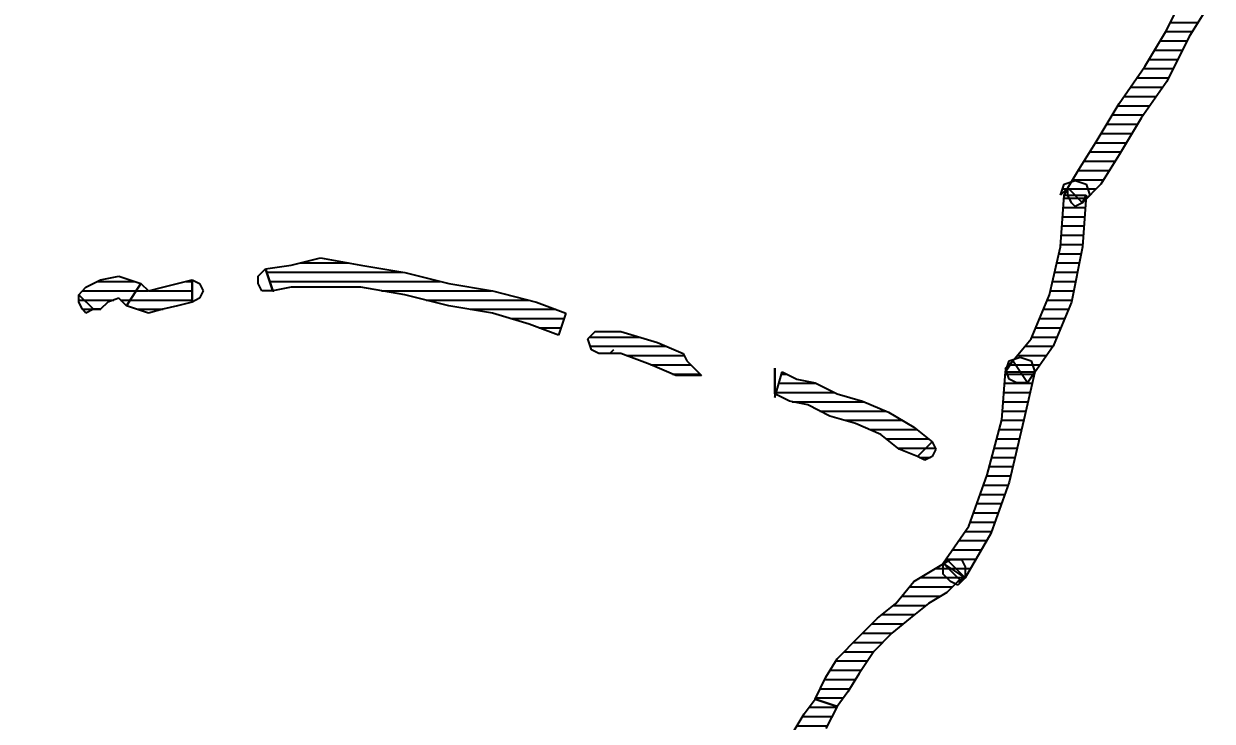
# Model space of a CAD drawing. Header units: millimetres. Extents: x 322668 to 332469, y 13187 to 20117.
# Drawn here: x 327618.5 to 327634.55, y 15737.34 to 15746.76 of the extents above; entities that cross this region are included whole.
import ezdxf

# ---------------------------------------------------------------- set-up
doc = ezdxf.new("R2010")
doc.units = ezdxf.units.MM
doc.header["$LTSCALE"] = 50
doc.header["$MEASUREMENT"] = 0
doc.header["$PDMODE"] = 3
doc.header["$PDSIZE"] = -0.5
doc.layers.get('0').update_dxf_attribs({"linetype": 'CONTINUOUS'})
doc.layers.get('DEFPOINTS').update_dxf_attribs({"linetype": 'CONTINUOUS'})
doc.layers.add('MIM_OLCU-DIS', color=1, linetype='CONTINUOUS')
doc.styles.add('OLCU', font='TSIMPLEX.SHX', dxfattribs={"width": 0.7})
doc.dimstyles.new('200-OLCU-DIŞ', dxfattribs={"dimtxt": 30, "dimasz": 10, "dimexe": 0, "dimexo": 0, "dimgap": 10, "dimtad": 1, "dimdec": 1, "dimdsep": 46, "dimtxsty": 'OLCU', "dimblk1": 'DOT', "dimblk2": 'DOT', "dimsah": 1, "dimcen": 0, "dimclrd": 7, "dimclre": 7, "dimclrt": 4, "dimadec": 0, "dimazin": 0, "dimtfac": 1, "dimtdec": 1, "dimtix": 1, "dimtmove": 2, "dimatfit": 3, "dimldrblk": 'DOT', "dimfxl": 0, "dimtolj": 1, "dimarcsym": 0})
pattern_1 = [(360, (-5108.51305, -673.59423), (1e-16, 0.125), [25])]

# ---------------------------------------------------------------- blocks, each defined once
blk = doc.blocks.new('_DOT')
at = {"color": 0, "linetype": 'ByBlock'}
blk.add_line((-0.5, 0), (-1, 0), dxfattribs=at)
at = {"color": 0, "linetype": 'ByBlock', "const_width": 0.5}
blk.add_lwpolyline([(-0.25, 0, 1), (0.25, 0, 1)], format="xyb", close=True, dxfattribs=at)
blk = doc.blocks.new('*D159')
at = {"layer": 'DEFPOINTS', "color": 0}
for p in [(329577.746, 18407.964, -57.501), (327588.544, 14892.995), (330092.587, 14892.995)]:
    blk.add_point(p, dxfattribs=at)
at = {"layer": 'MIM_OLCU-DIS', "color": 7, "lineweight": -2}
for p, q in [((330052.834, 18407.964), (330092.587, 18407.964)), ((330092.587, 18397.964), (330092.587, 14902.995)), ((330052.587, 14892.995), (330092.587, 14892.995))]:
    blk.add_line(p, q, dxfattribs=at)
at = {"layer": 'MIM_OLCU-DIS', "color": 7, "lineweight": -2, "xscale": 10, "yscale": 10, "zscale": 10}
for p, rotation in [((330092.587, 18407.964), 90), ((330092.587, 14892.995), 270)]:
    blk.add_blockref('_DOT', p, dxfattribs=dict(at, rotation=rotation))
at = {"layer": 'MIM_OLCU-DIS', "color": 4, "insert": (330067.587, 16650.479), "char_height": 30, "attachment_point": 5, "rotation": 90, "style": 'OLCU'}
blk.add_mtext('\\A1;3515', dxfattribs=at)
blk = doc.blocks.new('by')
at = {"ltscale": 30}
h = blk.add_hatch(dxfattribs=at)
h.set_pattern_fill('DC_LINES', color=256, scale=0.1, style=0)
h.set_pattern_definition(pattern_1)
edge = h.paths.add_edge_path(flags=0)
edge.add_line((6416.487, 2210.004), (6416.537, 2210.103))
edge.add_line((6416.537, 2210.103), (6416.685, 2210.351))
edge.add_line((6416.685, 2210.351), (6416.932, 2210.749))
edge.add_line((6416.932, 2210.749), (6417.229, 2211.246))
edge.add_line((6417.229, 2211.246), (6417.576, 2211.742))
edge.add_line((6417.576, 2211.742), (6417.873, 2212.239))
edge.add_line((6417.873, 2212.239), (6418.12, 2212.736))
edge.add_line((6418.12, 2212.736), (6418.368, 2213.133))
edge.add_line((6418.368, 2213.133), (6418.515, 2213.381))
edge.add_line((6418.515, 2213.381), (6418.813, 2213.183))
edge.add_line((6418.813, 2213.183), (6418.665, 2212.934))
edge.add_line((6418.665, 2212.934), (6418.417, 2212.537))
edge.add_line((6418.417, 2212.537), (6418.17, 2212.14))
edge.add_line((6418.17, 2212.14), (6417.873, 2211.543))
edge.add_line((6417.873, 2211.543), (6417.526, 2211.047))
edge.add_line((6417.526, 2211.047), (6417.229, 2210.55))
edge.add_line((6417.229, 2210.55), (6416.982, 2210.153))
edge.add_line((6416.982, 2210.153), (6416.735, 2209.904))
edge.add_line((6416.735, 2209.904), (6416.784, 2210.004))
edge.add_line((6416.784, 2210.004), (6416.735, 2209.904))
edge.add_line((6416.735, 2209.904), (6416.635, 2209.855))
edge.add_line((6416.635, 2209.855), (6416.587, 2209.904))
edge.add_line((6416.587, 2209.904), (6416.537, 2210.004))
edge.add_line((6416.537, 2210.004), (6416.537, 2210.103))
h = blk.add_hatch(dxfattribs=at)
h.set_pattern_fill('DC_LINES', color=256, scale=0.1, style=0)
h.set_pattern_definition(pattern_1)
edge = h.paths.add_edge_path(flags=0)
edge.add_line((6418.813, 2213.183), (6418.665, 2212.934))
edge.add_line((6418.665, 2212.934), (6418.417, 2212.537))
edge.add_line((6418.417, 2212.537), (6418.17, 2212.14))
edge.add_line((6418.17, 2212.14), (6417.873, 2211.543))
edge.add_line((6417.873, 2211.543), (6417.526, 2211.047))
edge.add_line((6417.526, 2211.047), (6417.229, 2210.55))
edge.add_line((6417.229, 2210.55), (6416.982, 2210.153))
edge.add_line((6416.982, 2210.153), (6416.735, 2209.904))
edge.add_line((6416.735, 2209.904), (6416.537, 2210.103))
edge.add_line((6416.537, 2210.103), (6416.685, 2210.351))
edge.add_line((6416.685, 2210.351), (6416.932, 2210.749))
edge.add_line((6416.932, 2210.749), (6417.229, 2211.246))
edge.add_line((6417.229, 2211.246), (6417.576, 2211.742))
edge.add_line((6417.576, 2211.742), (6417.873, 2212.239))
edge.add_line((6417.873, 2212.239), (6418.12, 2212.736))
edge.add_line((6418.12, 2212.736), (6418.368, 2213.133))
edge.add_line((6418.368, 2213.133), (6418.515, 2213.381))
h = blk.add_hatch(dxfattribs=at)
h.set_pattern_fill('DC_LINES', color=256, scale=0.1, style=0)
h.set_pattern_definition(pattern_1)
edge = h.paths.add_edge_path(flags=0)
edge.add_line((6416.735, 2209.904), (6416.784, 2210.004))
edge.add_line((6416.784, 2210.004), (6416.735, 2209.308))
edge.add_line((6416.735, 2209.308), (6416.587, 2208.563))
edge.add_line((6416.587, 2208.563), (6416.339, 2207.967))
edge.add_line((6416.339, 2207.967), (6415.993, 2207.47))
edge.add_line((6415.993, 2207.47), (6415.795, 2207.768))
edge.add_line((6415.795, 2207.768), (6416.042, 2208.066))
edge.add_line((6416.042, 2208.066), (6416.29, 2208.662))
edge.add_line((6416.29, 2208.662), (6416.438, 2209.308))
edge.add_line((6416.438, 2209.308), (6416.487, 2210.004))
edge.add_line((6416.487, 2210.004), (6416.537, 2210.103))
edge.add_line((6416.537, 2210.103), (6416.438, 2210.004))
edge.add_line((6416.438, 2210.004), (6416.487, 2210.153))
edge.add_line((6416.487, 2210.153), (6416.635, 2210.202))
edge.add_line((6416.635, 2210.202), (6416.784, 2210.153))
edge.add_line((6416.784, 2210.153), (6416.834, 2210.004))
h = blk.add_hatch(dxfattribs=at)
h.set_pattern_fill('DC_LINES', color=256, scale=0.1, style=0)
h.set_pattern_definition(pattern_1)
edge = h.paths.add_edge_path(flags=0)
edge.add_line((6415.696, 2207.619), (6415.795, 2207.768))
edge.add_line((6415.795, 2207.768), (6416.042, 2208.066))
edge.add_line((6416.042, 2208.066), (6416.29, 2208.662))
edge.add_line((6416.29, 2208.662), (6416.438, 2209.308))
edge.add_line((6416.438, 2209.308), (6416.487, 2210.004))
edge.add_line((6416.487, 2210.004), (6416.784, 2210.004))
edge.add_line((6416.784, 2210.004), (6416.735, 2209.308))
edge.add_line((6416.735, 2209.308), (6416.587, 2208.563))
edge.add_line((6416.587, 2208.563), (6416.339, 2207.967))
edge.add_line((6416.339, 2207.967), (6415.993, 2207.47))
edge.add_line((6415.993, 2207.47), (6416.092, 2207.619))
edge.add_line((6416.092, 2207.619), (6415.993, 2207.47))
edge.add_line((6415.993, 2207.47), (6415.844, 2207.47))
edge.add_line((6415.844, 2207.47), (6415.745, 2207.52))
edge.add_line((6415.745, 2207.52), (6415.696, 2207.669))
edge.add_line((6415.696, 2207.669), (6415.795, 2207.768))
h = blk.add_hatch(dxfattribs=at)
h.set_pattern_fill('DC_LINES', color=256, scale=0.1, style=0)
h.set_pattern_definition(pattern_1)
edge = h.paths.add_edge_path(flags=0)
edge.add_line((6405.702, 2209.01), (6406.049, 2209.06))
edge.add_line((6406.049, 2209.06), (6406.444, 2209.159))
edge.add_line((6406.444, 2209.159), (6406.988, 2209.06))
edge.add_line((6406.988, 2209.06), (6407.582, 2208.96))
edge.add_line((6407.582, 2208.96), (6408.176, 2208.811))
edge.add_line((6408.176, 2208.811), (6408.769, 2208.712))
edge.add_line((6408.769, 2208.712), (6409.363, 2208.563))
edge.add_line((6409.363, 2208.563), (6409.759, 2208.414))
edge.add_line((6409.759, 2208.414), (6409.66, 2208.116))
edge.add_line((6409.66, 2208.116), (6409.264, 2208.265))
edge.add_line((6409.264, 2208.265), (6408.769, 2208.414))
edge.add_line((6408.769, 2208.414), (6408.176, 2208.513))
edge.add_line((6408.176, 2208.513), (6407.582, 2208.662))
edge.add_line((6407.582, 2208.662), (6406.988, 2208.762))
edge.add_line((6406.988, 2208.762), (6406.444, 2208.762))
edge.add_line((6406.444, 2208.762), (6406.049, 2208.762))
edge.add_line((6406.049, 2208.762), (6405.801, 2208.712))
h = blk.add_hatch(dxfattribs=at)
h.set_pattern_fill('DC_LINES', color=256, scale=0.1, style=0)
h.set_pattern_definition(pattern_1)
edge = h.paths.add_edge_path(flags=0)
edge.add_line((6403.178, 2208.662), (6403.277, 2208.762))
edge.add_line((6403.277, 2208.762), (6403.475, 2208.861))
edge.add_line((6403.475, 2208.861), (6403.722, 2208.911))
edge.add_line((6403.722, 2208.911), (6404.019, 2208.811))
edge.add_line((6404.019, 2208.811), (6403.822, 2208.513))
edge.add_line((6403.822, 2208.513), (6403.722, 2208.613))
edge.add_line((6403.722, 2208.613), (6403.574, 2208.563))
edge.add_line((6403.574, 2208.563), (6403.475, 2208.464))
edge.add_line((6403.475, 2208.464), (6403.377, 2208.464))
h = blk.add_hatch(dxfattribs=at)
h.set_pattern_fill('DC_LINES', color=256, scale=0.1, style=0)
h.set_pattern_definition(pattern_1)
edge = h.paths.add_edge_path(flags=0)
edge.add_line((6404.019, 2208.811), (6404.119, 2208.712))
edge.add_line((6404.119, 2208.712), (6404.316, 2208.762))
edge.add_line((6404.316, 2208.762), (6404.514, 2208.811))
edge.add_line((6404.514, 2208.811), (6404.713, 2208.861))
edge.add_line((6404.713, 2208.861), (6404.713, 2208.563))
edge.add_line((6404.713, 2208.563), (6404.514, 2208.513))
edge.add_line((6404.514, 2208.513), (6404.316, 2208.464))
edge.add_line((6404.316, 2208.464), (6404.119, 2208.414))
edge.add_line((6404.119, 2208.414), (6403.822, 2208.513))
h = blk.add_hatch(dxfattribs=at)
h.set_pattern_fill('DC_LINES', color=256, scale=0.1, style=0)
h.set_pattern_definition(pattern_1)
edge = h.paths.add_edge_path(flags=0)
edge.add_line((6403.377, 2208.464), (6403.277, 2208.414))
edge.add_line((6403.277, 2208.414), (6403.228, 2208.464))
edge.add_line((6403.228, 2208.464), (6403.178, 2208.563))
edge.add_line((6403.178, 2208.563), (6403.178, 2208.662))
h = blk.add_hatch(dxfattribs=at)
h.set_pattern_fill('DC_LINES', color=256, scale=0.1, style=0)
h.set_pattern_definition(pattern_1)
edge = h.paths.add_edge_path(flags=0)
edge.add_line((6410.105, 2208.116), (6410.155, 2208.166))
edge.add_line((6410.155, 2208.166), (6410.501, 2208.166))
edge.add_line((6410.501, 2208.166), (6410.996, 2208.017))
edge.add_line((6410.996, 2208.017), (6411.342, 2207.868))
edge.add_line((6411.342, 2207.868), (6411.391, 2207.768))
edge.add_line((6411.391, 2207.768), (6411.59, 2207.57))
edge.add_line((6411.59, 2207.57), (6411.243, 2207.57))
edge.add_line((6411.243, 2207.57), (6410.897, 2207.719))
edge.add_line((6410.897, 2207.719), (6410.501, 2207.868))
edge.add_line((6410.501, 2207.868), (6410.352, 2207.868))
edge.add_line((6410.352, 2207.868), (6410.402, 2207.917))
edge.add_line((6410.402, 2207.917), (6410.352, 2207.868))
edge.add_line((6410.352, 2207.868), (6410.204, 2207.868))
edge.add_line((6410.204, 2207.868), (6410.105, 2207.917))
edge.add_line((6410.105, 2207.917), (6410.055, 2208.066))
edge.add_line((6410.055, 2208.066), (6410.155, 2208.166))
h = blk.add_hatch(dxfattribs=at)
h.set_pattern_fill('DC_LINES', color=256, scale=0.1, style=0)
h.set_pattern_definition(pattern_1)
edge = h.paths.add_edge_path(flags=0)
edge.add_line((6415.993, 2207.47), (6416.092, 2207.619))
edge.add_line((6416.092, 2207.619), (6415.943, 2206.973))
edge.add_line((6415.943, 2206.973), (6415.745, 2206.129))
edge.add_line((6415.745, 2206.129), (6415.498, 2205.434))
edge.add_line((6415.498, 2205.434), (6415.152, 2204.837))
edge.add_line((6415.152, 2204.837), (6414.854, 2205.036))
edge.add_line((6414.854, 2205.036), (6415.201, 2205.533))
edge.add_line((6415.201, 2205.533), (6415.448, 2206.228))
edge.add_line((6415.448, 2206.228), (6415.646, 2206.973))
edge.add_line((6415.646, 2206.973), (6415.696, 2207.619))
edge.add_line((6415.696, 2207.619), (6415.795, 2207.768))
edge.add_line((6415.795, 2207.768), (6415.696, 2207.619))
edge.add_line((6415.696, 2207.619), (6415.745, 2207.768))
edge.add_line((6415.745, 2207.768), (6415.894, 2207.818))
edge.add_line((6415.894, 2207.818), (6416.042, 2207.768))
edge.add_line((6416.042, 2207.768), (6416.092, 2207.619))
h = blk.add_hatch(dxfattribs=at)
h.set_pattern_fill('DC_LINES', color=256, scale=0.1, style=0)
h.set_pattern_definition(pattern_1)
edge = h.paths.add_edge_path(flags=0)
edge.add_line((6412.579, 2207.272), (6412.677, 2207.619))
edge.add_line((6412.677, 2207.619), (6412.876, 2207.52))
edge.add_line((6412.876, 2207.52), (6413.123, 2207.47))
edge.add_line((6413.123, 2207.47), (6413.42, 2207.321))
edge.add_line((6413.42, 2207.321), (6413.766, 2207.222))
edge.add_line((6413.766, 2207.222), (6414.113, 2207.073))
edge.add_line((6414.113, 2207.073), (6414.459, 2206.874))
edge.add_line((6414.459, 2206.874), (6414.706, 2206.675))
edge.add_line((6414.706, 2206.675), (6414.509, 2206.477))
edge.add_line((6414.509, 2206.477), (6414.261, 2206.576))
edge.add_line((6414.261, 2206.576), (6414.013, 2206.775))
edge.add_line((6414.013, 2206.775), (6413.668, 2206.924))
edge.add_line((6413.668, 2206.924), (6413.321, 2207.023))
edge.add_line((6413.321, 2207.023), (6413.024, 2207.172))
edge.add_line((6413.024, 2207.172), (6412.777, 2207.222))
edge.add_line((6412.777, 2207.222), (6412.579, 2207.321))
edge.add_line((6412.579, 2207.321), (6412.579, 2207.669))
h = blk.add_hatch(dxfattribs=at)
h.set_pattern_fill('DC_LINES', color=256, scale=0.1, style=0)
h.set_pattern_definition(pattern_1)
edge = h.paths.add_edge_path(flags=0)
edge.add_line((6415.102, 2204.788), (6414.854, 2205.036))
edge.add_line((6414.854, 2205.036), (6415.201, 2205.533))
edge.add_line((6415.201, 2205.533), (6415.448, 2206.228))
edge.add_line((6415.448, 2206.228), (6415.646, 2206.973))
edge.add_line((6415.646, 2206.973), (6415.696, 2207.619))
edge.add_line((6415.696, 2207.619), (6416.092, 2207.619))
edge.add_line((6416.092, 2207.619), (6415.943, 2206.973))
edge.add_line((6415.943, 2206.973), (6415.745, 2206.129))
edge.add_line((6415.745, 2206.129), (6415.498, 2205.434))
edge.add_line((6415.498, 2205.434), (6415.152, 2204.837))
edge.add_line((6415.152, 2204.837), (6414.904, 2205.086))
edge.add_line((6414.904, 2205.086), (6415.152, 2204.837))
edge.add_line((6415.152, 2204.837), (6415.052, 2204.738))
edge.add_line((6415.052, 2204.738), (6414.954, 2204.788))
edge.add_line((6414.954, 2204.788), (6414.854, 2204.887))
edge.add_line((6414.854, 2204.887), (6414.854, 2205.036))
h = blk.add_hatch(dxfattribs=at)
h.set_pattern_fill('DC_LINES', color=256, scale=0.1, style=0)
h.set_pattern_definition(pattern_1)
edge = h.paths.add_edge_path(flags=0)
edge.add_line((6414.706, 2206.675), (6414.756, 2206.576))
edge.add_line((6414.756, 2206.576), (6414.706, 2206.477))
edge.add_line((6414.706, 2206.477), (6414.607, 2206.427))
edge.add_line((6414.607, 2206.427), (6414.509, 2206.477))
h = blk.add_hatch(dxfattribs=at)
h.set_pattern_fill('DC_LINES', color=256, scale=0.1, style=0)
h.set_pattern_definition(pattern_1)
edge = h.paths.add_edge_path(flags=0)
edge.add_line((6415.102, 2204.788), (6415.052, 2204.788))
edge.add_line((6415.052, 2204.788), (6414.904, 2204.639))
edge.add_line((6414.904, 2204.639), (6414.657, 2204.49))
edge.add_line((6414.657, 2204.49), (6414.41, 2204.291))
edge.add_line((6414.41, 2204.291), (6414.162, 2204.092))
edge.add_line((6414.162, 2204.092), (6413.915, 2203.844))
edge.add_line((6413.915, 2203.844), (6413.717, 2203.546))
edge.add_line((6413.717, 2203.546), (6413.568, 2203.298))
edge.add_line((6413.568, 2203.298), (6413.42, 2203.099))
edge.add_line((6413.42, 2203.099), (6413.123, 2203.198))
edge.add_line((6413.123, 2203.198), (6413.271, 2203.496))
edge.add_line((6413.271, 2203.496), (6413.42, 2203.745))
edge.add_line((6413.42, 2203.745), (6413.717, 2204.043))
edge.add_line((6413.717, 2204.043), (6413.965, 2204.291))
edge.add_line((6413.965, 2204.291), (6414.212, 2204.49))
edge.add_line((6414.212, 2204.49), (6414.459, 2204.788))
edge.add_line((6414.459, 2204.788), (6414.706, 2204.937))
edge.add_line((6414.706, 2204.937), (6414.954, 2205.086))
edge.add_line((6414.954, 2205.086), (6414.904, 2205.086))
edge.add_line((6414.904, 2205.086), (6414.954, 2205.086))
edge.add_line((6414.954, 2205.086), (6415.102, 2205.086))
edge.add_line((6415.102, 2205.086), (6415.152, 2204.986))
edge.add_line((6415.152, 2204.986), (6415.152, 2204.837))
edge.add_line((6415.152, 2204.837), (6415.052, 2204.788))
h = blk.add_hatch(dxfattribs=at)
h.set_pattern_fill('DC_LINES', color=256, scale=0.1, style=0)
h.set_pattern_definition(pattern_1)
edge = h.paths.add_edge_path(flags=0)
edge.add_line((6415.152, 2204.837), (6415.052, 2204.788))
edge.add_line((6415.052, 2204.788), (6414.904, 2204.639))
edge.add_line((6414.904, 2204.639), (6414.657, 2204.49))
edge.add_line((6414.657, 2204.49), (6414.41, 2204.291))
edge.add_line((6414.41, 2204.291), (6414.162, 2204.092))
edge.add_line((6414.162, 2204.092), (6413.915, 2203.844))
edge.add_line((6413.915, 2203.844), (6413.717, 2203.546))
edge.add_line((6413.717, 2203.546), (6413.568, 2203.298))
edge.add_line((6413.568, 2203.298), (6413.42, 2203.099))
edge.add_line((6413.42, 2203.099), (6413.123, 2203.198))
edge.add_line((6413.123, 2203.198), (6413.271, 2203.496))
edge.add_line((6413.271, 2203.496), (6413.42, 2203.745))
edge.add_line((6413.42, 2203.745), (6413.717, 2204.043))
edge.add_line((6413.717, 2204.043), (6413.965, 2204.291))
edge.add_line((6413.965, 2204.291), (6414.212, 2204.49))
edge.add_line((6414.212, 2204.49), (6414.459, 2204.788))
edge.add_line((6414.459, 2204.788), (6414.706, 2204.937))
edge.add_line((6414.706, 2204.937), (6414.954, 2205.086))
edge.add_line((6414.954, 2205.086), (6414.854, 2205.036))
edge.add_line((6414.854, 2205.036), (6414.954, 2205.086))
edge.add_line((6414.954, 2205.086), (6415.102, 2205.086))
edge.add_line((6415.102, 2205.086), (6415.152, 2204.986))
edge.add_line((6415.152, 2204.986), (6415.152, 2204.837))
edge.add_line((6415.152, 2204.837), (6415.052, 2204.788))
h = blk.add_hatch(dxfattribs=at)
h.set_pattern_fill('DC_LINES', color=256, scale=0.1, style=0)
h.set_pattern_definition(pattern_1)
edge = h.paths.add_edge_path(flags=0)
edge.add_line((6413.42, 2203.099), (6413.271, 2202.801))
edge.add_line((6413.271, 2202.801), (6413.123, 2202.552))
edge.add_line((6413.123, 2202.552), (6412.974, 2202.304))
edge.add_line((6412.974, 2202.304), (6412.727, 2202.056))
edge.add_line((6412.727, 2202.056), (6412.529, 2201.857))
edge.add_line((6412.529, 2201.857), (6412.282, 2201.609))
edge.add_line((6412.282, 2201.609), (6412.084, 2201.46))
edge.add_line((6412.084, 2201.46), (6411.837, 2201.311))
edge.add_line((6411.837, 2201.311), (6411.738, 2201.609))
edge.add_line((6411.738, 2201.609), (6411.886, 2201.758))
edge.add_line((6411.886, 2201.758), (6412.084, 2201.907))
edge.add_line((6412.084, 2201.907), (6412.332, 2202.056))
edge.add_line((6412.332, 2202.056), (6412.529, 2202.254))
edge.add_line((6412.529, 2202.254), (6412.677, 2202.503))
edge.add_line((6412.677, 2202.503), (6412.826, 2202.751))
edge.add_line((6412.826, 2202.751), (6412.974, 2203))
edge.add_line((6412.974, 2203), (6413.123, 2203.198))
h = blk.add_hatch(dxfattribs=at)
h.set_pattern_fill('DC_LINES', color=256, scale=0.1, style=0)
h.set_pattern_definition(pattern_1)
edge = h.paths.add_edge_path(flags=0)
edge.add_line((6413.42, 2203.099), (6413.271, 2202.801))
edge.add_line((6413.271, 2202.801), (6413.123, 2202.552))
edge.add_line((6413.123, 2202.552), (6412.974, 2202.304))
edge.add_line((6412.974, 2202.304), (6412.727, 2202.056))
edge.add_line((6412.727, 2202.056), (6412.529, 2201.857))
edge.add_line((6412.529, 2201.857), (6412.282, 2201.609))
edge.add_line((6412.282, 2201.609), (6412.084, 2201.46))
edge.add_line((6412.084, 2201.46), (6411.837, 2201.311))
edge.add_line((6411.837, 2201.311), (6411.738, 2201.609))
edge.add_line((6411.738, 2201.609), (6411.886, 2201.758))
edge.add_line((6411.886, 2201.758), (6412.084, 2201.907))
edge.add_line((6412.084, 2201.907), (6412.332, 2202.056))
edge.add_line((6412.332, 2202.056), (6412.529, 2202.254))
edge.add_line((6412.529, 2202.254), (6412.677, 2202.503))
edge.add_line((6412.677, 2202.503), (6412.826, 2202.751))
edge.add_line((6412.826, 2202.751), (6412.974, 2203))
edge.add_line((6412.974, 2203), (6413.123, 2203.198))
for p, q in [((6417.873, 2212.239, -4.505), (6418.12, 2212.736, -4.505)), ((6417.873, 2212.239, -4.505), (6418.12, 2212.736, -4.505)), ((6418.417, 2212.537, -4.505), (6418.17, 2212.14, -4.505)), ((6418.417, 2212.537, -4.505), (6418.17, 2212.14, -4.505)), ((6417.576, 2211.742, -4.505), (6417.873, 2212.239, -4.505)), ((6417.576, 2211.742, -4.505), (6417.873, 2212.239, -4.505)), ((6418.17, 2212.14, -4.505), (6417.873, 2211.543, -4.505)), ((6418.17, 2212.14, -4.505), (6417.873, 2211.543, -4.505)), ((6417.229, 2211.246, -4.505), (6417.576, 2211.742, -4.505)), ((6417.229, 2211.246, -4.505), (6417.576, 2211.742, -4.505)), ((6417.873, 2211.543, -4.505), (6417.526, 2211.047, -4.505)), ((6417.873, 2211.543, -4.505), (6417.526, 2211.047, -4.505)), ((6416.932, 2210.749, -4.505), (6417.229, 2211.246, -4.505)), ((6416.932, 2210.749, -4.505), (6417.229, 2211.246, -4.505)), ((6417.526, 2211.047, -4.505), (6417.229, 2210.55, -4.505)), ((6417.526, 2211.047, -4.505), (6417.229, 2210.55, -4.505)), ((6416.685, 2210.351, -4.505), (6416.932, 2210.749, -4.505)), ((6416.685, 2210.351, -4.505), (6416.932, 2210.749, -4.505)), ((6417.229, 2210.55, -4.505), (6416.982, 2210.153, -4.505)), ((6417.229, 2210.55, -4.505), (6416.982, 2210.153, -4.505)), ((6416.487, 2210.153, -4.505), (6416.635, 2210.202, -4.505)), ((6416.537, 2210.103, -4.505), (6416.685, 2210.351, -4.505)), ((6416.537, 2210.103, -4.505), (6416.685, 2210.351, -4.505)), ((6416.635, 2210.202, -4.505), (6416.784, 2210.153, -4.505)), ((6416.438, 2210.004, -4.505), (6416.487, 2210.153, -4.505)), ((6416.537, 2210.103, -4.505), (6416.438, 2210.004, -4.505)), ((6416.487, 2210.004, -4.505), (6416.537, 2210.103, -4.505)), ((6416.537, 2210.103, -4.505), (6416.487, 2210.004, -4.505)), ((6416.487, 2210.004, -4.505), (6416.537, 2210.103, -4.505)), ((6416.537, 2210.004, -4.505), (6416.537, 2210.103, -4.505)), ((6416.735, 2209.904, -4.505), (6416.537, 2210.103, -4.505)), ((6416.982, 2210.153, -4.505), (6416.735, 2209.904, -4.505)), ((6416.982, 2210.153, -4.505), (6416.735, 2209.904, -4.505)), ((6416.784, 2210.153, -4.505), (6416.834, 2210.004, -4.505)), ((6416.438, 2209.308, -4.505), (6416.487, 2210.004, -4.505)), ((6416.438, 2209.308, -4.505), (6416.487, 2210.004, -4.505)), ((6416.487, 2210.004, -4.505), (6416.487, 2210.004, -4.505)), ((6416.487, 2210.004, -4.505), (6416.784, 2210.004, -4.505)), ((6416.587, 2209.904, -4.505), (6416.537, 2210.004, -4.505)), ((6416.635, 2209.855, -4.505), (6416.587, 2209.904, -4.505)), ((6416.735, 2209.904, -4.505), (6416.635, 2209.855, -4.505)), ((6416.735, 2209.904, -4.505), (6416.784, 2210.004, -4.505)), ((6416.784, 2210.004, -4.505), (6416.735, 2209.904, -4.505)), ((6416.784, 2210.004, -4.505), (6416.735, 2209.308, -4.505)), ((6416.735, 2209.904, -4.505), (6416.784, 2210.004, -4.505)), ((6416.784, 2210.004, -4.505), (6416.735, 2209.308, -4.505)), ((6416.834, 2210.004, -4.505), (6416.735, 2209.904, -4.505)), ((6416.735, 2209.904, -4.505), (6416.735, 2209.904, -4.505)), ((6416.29, 2208.662, -4.505), (6416.438, 2209.308, -4.505)), ((6416.29, 2208.662, -4.505), (6416.438, 2209.308, -4.505)), ((6416.735, 2209.308, -4.505), (6416.587, 2208.563, -4.505)), ((6416.735, 2209.308, -4.505), (6416.587, 2208.563, -4.505)), ((6406.049, 2209.06, -4.505), (6406.444, 2209.159, -4.505)), ((6406.444, 2209.159, -4.505), (6406.988, 2209.06, -4.505)), ((6403.475, 2208.861, -4.505), (6403.722, 2208.911, -4.505)), ((6403.722, 2208.911, -4.505), (6404.019, 2208.811, -4.505)), ((6405.603, 2208.911, -4.505), (6405.702, 2209.01, -4.505)), ((6405.603, 2208.811, -4.505), (6405.603, 2208.911, -4.505)), ((6405.702, 2209.01, -4.505), (6406.049, 2209.06, -4.505)), ((6405.801, 2208.712, -4.505), (6405.702, 2209.01, -4.505)), ((6405.702, 2209.01, -4.505), (6405.702, 2209.01, -4.505)), ((6405.702, 2209.01, -4.505), (6405.801, 2208.712, -4.505)), ((6406.988, 2209.06, -4.505), (6407.582, 2208.96, -4.505)), ((6407.582, 2208.96, -4.505), (6408.176, 2208.811, -4.505)), ((6403.178, 2208.662, -4.505), (6403.277, 2208.762, -4.505)), ((6403.277, 2208.762, -4.505), (6403.475, 2208.861, -4.505)), ((6403.822, 2208.513, -4.505), (6404.019, 2208.811, -4.505)), ((6404.019, 2208.811, -4.505), (6403.822, 2208.513, -4.505)), ((6404.019, 2208.811, -4.505), (6404.019, 2208.811, -4.505)), ((6404.019, 2208.811, -4.505), (6404.119, 2208.712, -4.505)), ((6404.019, 2208.811, -4.505), (6404.019, 2208.811, -4.505)), ((6404.119, 2208.712, -4.505), (6404.316, 2208.762, -4.505)), ((6404.316, 2208.762, -4.505), (6404.514, 2208.811, -4.505)), ((6404.514, 2208.811, -4.505), (6404.713, 2208.861, -4.505)), ((6404.713, 2208.861, -4.505), (6404.811, 2208.811, -4.505)), ((6404.713, 2208.563, -4.505), (6404.713, 2208.861, -4.505)), ((6404.713, 2208.861, -4.505), (6404.713, 2208.861, -4.505)), ((6404.713, 2208.861, -4.505), (6404.713, 2208.563, -4.505)), ((6404.811, 2208.811, -4.505), (6404.861, 2208.712, -4.505)), ((6405.652, 2208.712, -4.505), (6405.603, 2208.811, -4.505)), ((6406.049, 2208.762, -4.505), (6405.801, 2208.712, -4.505)), ((6406.444, 2208.762, -4.505), (6406.049, 2208.762, -4.505)), ((6406.988, 2208.762, -4.505), (6406.444, 2208.762, -4.505)), ((6407.582, 2208.662, -4.505), (6406.988, 2208.762, -4.505)), ((6408.176, 2208.811, -4.505), (6408.769, 2208.712, -4.505)), ((6403.377, 2208.464, -4.505), (6403.178, 2208.662, -4.505)), ((6403.178, 2208.662, -4.505), (6403.178, 2208.662, -4.505)), ((6403.178, 2208.563, -4.505), (6403.178, 2208.662, -4.505)), ((6403.178, 2208.662, -4.505), (6403.377, 2208.464, -4.505)), ((6403.722, 2208.613, -4.505), (6403.574, 2208.563, -4.505)), ((6403.822, 2208.513, -4.505), (6403.722, 2208.613, -4.505)), ((6404.811, 2208.613, -4.505), (6404.713, 2208.563, -4.505)), ((6404.861, 2208.712, -4.505), (6404.811, 2208.613, -4.505)), ((6405.801, 2208.712, -4.505), (6405.652, 2208.712, -4.505)), ((6405.801, 2208.712, -4.505), (6405.801, 2208.712, -4.505)), ((6408.176, 2208.513, -4.505), (6407.582, 2208.662, -4.505)), ((6408.769, 2208.712, -4.505), (6409.363, 2208.563, -4.505)), ((6416.042, 2208.066, -4.505), (6416.29, 2208.662, -4.505)), ((6416.042, 2208.066, -4.505), (6416.29, 2208.662, -4.505)), ((6403.228, 2208.464, -4.505), (6403.178, 2208.563, -4.505)), ((6403.277, 2208.414, -4.505), (6403.228, 2208.464, -4.505)), ((6403.377, 2208.464, -4.505), (6403.277, 2208.414, -4.505)), ((6403.475, 2208.464, -4.505), (6403.377, 2208.464, -4.505)), ((6403.377, 2208.464, -4.505), (6403.377, 2208.464, -4.505)), ((6403.574, 2208.563, -4.505), (6403.475, 2208.464, -4.505)), ((6404.119, 2208.414, -4.505), (6403.822, 2208.513, -4.505)), ((6403.822, 2208.513, -4.505), (6403.822, 2208.513, -4.505)), ((6404.316, 2208.464, -4.505), (6404.119, 2208.414, -4.505)), ((6404.514, 2208.513, -4.505), (6404.316, 2208.464, -4.505)), ((6404.713, 2208.563, -4.505), (6404.514, 2208.513, -4.505)), ((6408.769, 2208.414, -4.505), (6408.176, 2208.513, -4.505)), ((6409.363, 2208.563, -4.505), (6409.759, 2208.414, -4.505)), ((6416.587, 2208.563, -4.505), (6416.339, 2207.967, -4.505)), ((6416.587, 2208.563, -4.505), (6416.339, 2207.967, -4.505)), ((6409.264, 2208.265, -4.505), (6408.769, 2208.414, -4.505)), ((6409.759, 2208.414, -4.505), (6409.66, 2208.116, -4.505)), ((6409.66, 2208.116, -4.505), (6409.264, 2208.265, -4.505)), ((6410.055, 2208.066, -4.505), (6410.155, 2208.166, -4.505)), ((6410.105, 2208.116, -4.505), (6410.155, 2208.166, -4.505)), ((6410.155, 2208.166, -4.505), (6410.105, 2208.116, -4.505)), ((6410.105, 2208.116, -4.505), (6410.105, 2208.116, -4.505)), ((6410.155, 2208.166, -4.505), (6410.501, 2208.166, -4.505)), ((6410.501, 2208.166, -4.505), (6410.996, 2208.017, -4.505)), ((6410.105, 2207.917, -4.505), (6410.055, 2208.066, -4.505)), ((6410.996, 2208.017, -4.505), (6411.342, 2207.868, -4.505)), ((6415.795, 2207.768, -4.505), (6416.042, 2208.066, -4.505)), ((6415.795, 2207.768, -4.505), (6416.042, 2208.066, -4.505)), ((6416.339, 2207.967, -4.505), (6415.993, 2207.47, -4.505)), ((6416.339, 2207.967, -4.505), (6415.993, 2207.47, -4.505)), ((6410.204, 2207.868, -4.505), (6410.105, 2207.917, -4.505)), ((6410.352, 2207.868, -4.505), (6410.204, 2207.868, -4.505)), ((6410.352, 2207.868, -4.505), (6410.402, 2207.917, -4.505)), ((6410.402, 2207.917, -4.505), (6410.352, 2207.868, -4.505)), ((6410.501, 2207.868, -4.505), (6410.352, 2207.868, -4.505)), ((6410.897, 2207.719, -4.505), (6410.501, 2207.868, -4.505)), ((6411.342, 2207.868, -4.505), (6411.391, 2207.768, -4.505)), ((6415.745, 2207.768, -4.505), (6415.894, 2207.818, -4.505)), ((6415.894, 2207.818, -4.505), (6416.042, 2207.768, -4.505)), ((6411.243, 2207.57, -4.505), (6410.897, 2207.719, -4.505)), ((6411.391, 2207.768, -4.505), (6411.59, 2207.57, -4.505)), ((6412.579, 2207.321, -4.505), (6412.579, 2207.669, -4.505)), ((6412.579, 2207.669, -4.505), (6412.579, 2207.272, -4.505)), ((6415.696, 2207.619, -4.505), (6415.795, 2207.768, -4.505)), ((6415.696, 2207.669, -4.505), (6415.795, 2207.768, -4.505)), ((6415.795, 2207.768, -4.505), (6415.696, 2207.619, -4.505)), ((6415.696, 2207.619, -4.505), (6415.795, 2207.768, -4.505)), ((6415.795, 2207.768, -4.505), (6415.696, 2207.619, -4.505)), ((6415.696, 2207.619, -4.505), (6415.745, 2207.768, -4.505)), ((6415.745, 2207.52, -4.505), (6415.696, 2207.669, -4.505)), ((6415.993, 2207.47, -4.505), (6415.795, 2207.768, -4.505)), ((6416.042, 2207.768, -4.505), (6416.092, 2207.619, -4.505)), ((6411.59, 2207.57, -4.505), (6411.243, 2207.57, -4.505)), ((6412.579, 2207.272, -4.505), (6412.677, 2207.619, -4.505)), ((6412.677, 2207.619, -4.505), (6412.876, 2207.52, -4.505)), ((6412.876, 2207.52, -4.505), (6413.123, 2207.47, -4.505)), ((6413.123, 2207.47, -4.505), (6413.42, 2207.321, -4.505)), ((6415.646, 2206.973, -4.505), (6415.696, 2207.619, -4.505)), ((6415.646, 2206.973, -4.505), (6415.696, 2207.619, -4.505)), ((6415.696, 2207.619, -4.505), (6416.092, 2207.619, -4.505)), ((6415.696, 2207.619, -4.505), (6415.696, 2207.619, -4.505)), ((6415.844, 2207.47, -4.505), (6415.745, 2207.52, -4.505)), ((6415.993, 2207.47, -4.505), (6415.844, 2207.47, -4.505)), ((6416.092, 2207.619, -4.505), (6415.943, 2206.973, -4.505)), ((6416.092, 2207.619, -4.505), (6415.943, 2206.973, -4.505)), ((6415.993, 2207.47, -4.505), (6416.092, 2207.619, -4.505)), ((6416.092, 2207.619, -4.505), (6415.993, 2207.47, -4.505)), ((6415.993, 2207.47, -4.505), (6416.092, 2207.619, -4.505)), ((6416.092, 2207.619, -4.505), (6415.993, 2207.47, -4.505)), ((6415.993, 2207.47, -4.505), (6415.993, 2207.47, -4.505)), ((6412.777, 2207.222, -4.505), (6412.579, 2207.321, -4.505)), ((6413.42, 2207.321, -4.505), (6413.766, 2207.222, -4.505)), ((6412.579, 2207.272, -4.505), (6412.579, 2207.272, -4.505)), ((6413.024, 2207.172, -4.505), (6412.777, 2207.222, -4.505)), ((6413.321, 2207.023, -4.505), (6413.024, 2207.172, -4.505)), ((6413.766, 2207.222, -4.505), (6414.113, 2207.073, -4.505)), ((6413.668, 2206.924, -4.505), (6413.321, 2207.023, -4.505)), ((6414.113, 2207.073, -4.505), (6414.459, 2206.874, -4.505)), ((6414.013, 2206.775, -4.505), (6413.668, 2206.924, -4.505)), ((6414.459, 2206.874, -4.505), (6414.706, 2206.675, -4.505)), ((6415.448, 2206.228, -4.505), (6415.646, 2206.973, -4.505)), ((6415.448, 2206.228, -4.505), (6415.646, 2206.973, -4.505)), ((6415.943, 2206.973, -4.505), (6415.745, 2206.129, -4.505)), ((6415.943, 2206.973, -4.505), (6415.745, 2206.129, -4.505)), ((6414.261, 2206.576, -4.505), (6414.013, 2206.775, -4.505)), ((6414.706, 2206.675, -4.505), (6414.509, 2206.477, -4.505)), ((6414.509, 2206.477, -4.505), (6414.706, 2206.675, -4.505)), ((6414.706, 2206.675, -4.505), (6414.756, 2206.576, -4.505)), ((6414.706, 2206.675, -4.505), (6414.706, 2206.675, -4.505)), ((6414.509, 2206.477, -4.505), (6414.261, 2206.576, -4.505)), ((6414.756, 2206.576, -4.505), (6414.706, 2206.477, -4.505)), ((6414.607, 2206.427, -4.505), (6414.509, 2206.477, -4.505)), ((6414.706, 2206.477, -4.505), (6414.607, 2206.427, -4.505)), ((6415.201, 2205.533, -4.505), (6415.448, 2206.228, -4.505)), ((6415.201, 2205.533, -4.505), (6415.448, 2206.228, -4.505)), ((6415.745, 2206.129, -4.505), (6415.498, 2205.434, -4.505)), ((6415.745, 2206.129, -4.505), (6415.498, 2205.434, -4.505)), ((6414.854, 2205.036, -4.505), (6415.201, 2205.533, -4.505)), ((6414.854, 2205.036, -4.505), (6415.201, 2205.533, -4.505)), ((6415.498, 2205.434, -4.505), (6415.152, 2204.837, -4.505)), ((6415.498, 2205.434, -4.505), (6415.152, 2204.837, -4.505)), ((6414.706, 2204.937, -4.505), (6414.954, 2205.086, -4.505)), ((6414.706, 2204.937, -4.505), (6414.954, 2205.086, -4.505)), ((6414.954, 2205.086, -4.505), (6414.854, 2205.036, -4.505)), ((6414.854, 2205.036, -4.505), (6414.954, 2205.086, -4.505)), ((6415.152, 2204.837, -4.505), (6414.904, 2205.086, -4.505)), ((6414.904, 2205.086, -4.505), (6415.152, 2204.837, -4.505)), ((6414.954, 2205.086, -4.505), (6414.904, 2205.086, -4.505)), ((6414.904, 2205.086, -4.505), (6414.954, 2205.086, -4.505)), ((6414.954, 2205.086, -4.505), (6415.102, 2205.086, -4.505)), ((6414.954, 2205.086, -4.505), (6415.102, 2205.086, -4.505)), ((6415.102, 2205.086, -4.505), (6415.152, 2204.986, -4.505)), ((6415.102, 2205.086, -4.505), (6415.152, 2204.986, -4.505)), ((6414.459, 2204.788, -4.505), (6414.706, 2204.937, -4.505)), ((6414.459, 2204.788, -4.505), (6414.706, 2204.937, -4.505)), ((6415.102, 2204.788, -4.505), (6414.854, 2205.036, -4.505)), ((6414.854, 2204.887, -4.505), (6414.854, 2205.036, -4.505)), ((6414.854, 2205.036, -4.505), (6415.102, 2204.788, -4.505)), ((6415.152, 2204.837, -4.505), (6414.854, 2205.036, -4.505)), ((6415.152, 2204.986, -4.505), (6415.152, 2204.837, -4.505)), ((6415.152, 2204.986, -4.505), (6415.152, 2204.837, -4.505)), ((6414.212, 2204.49, -4.505), (6414.459, 2204.788, -4.505)), ((6414.212, 2204.49, -4.505), (6414.459, 2204.788, -4.505)), ((6414.954, 2204.788, -4.505), (6414.854, 2204.887, -4.505)), ((6415.052, 2204.788, -4.505), (6414.904, 2204.639, -4.505)), ((6415.052, 2204.788, -4.505), (6414.904, 2204.639, -4.505)), ((6415.052, 2204.738, -4.505), (6414.954, 2204.788, -4.505)), ((6415.152, 2204.837, -4.505), (6415.052, 2204.738, -4.505)), ((6415.152, 2204.837, -4.505), (6415.052, 2204.788, -4.505)), ((6415.152, 2204.837, -4.505), (6415.052, 2204.788, -4.505)), ((6415.152, 2204.837, -4.505), (6415.052, 2204.788, -4.505)), ((6415.052, 2204.788, -4.505), (6415.152, 2204.837, -4.505)), ((6415.102, 2204.788, -4.505), (6415.052, 2204.788, -4.505)), ((6415.052, 2204.788, -4.505), (6415.102, 2204.788, -4.505)), ((6415.102, 2204.788, -4.505), (6415.102, 2204.788, -4.505)), ((6415.102, 2204.788, -4.505), (6415.102, 2204.788, -4.505)), ((6415.152, 2204.837, -4.505), (6415.152, 2204.837, -4.505)), ((6414.904, 2204.639, -4.505), (6414.657, 2204.49, -4.505)), ((6414.904, 2204.639, -4.505), (6414.657, 2204.49, -4.505)), ((6413.965, 2204.291, -4.505), (6414.212, 2204.49, -4.505)), ((6413.965, 2204.291, -4.505), (6414.212, 2204.49, -4.505)), ((6414.657, 2204.49, -4.505), (6414.41, 2204.291, -4.505)), ((6414.657, 2204.49, -4.505), (6414.41, 2204.291, -4.505)), ((6413.717, 2204.043, -4.505), (6413.965, 2204.291, -4.505)), ((6413.717, 2204.043, -4.505), (6413.965, 2204.291, -4.505)), ((6414.41, 2204.291, -4.505), (6414.162, 2204.092, -4.505)), ((6414.41, 2204.291, -4.505), (6414.162, 2204.092, -4.505)), ((6413.42, 2203.745, -4.505), (6413.717, 2204.043, -4.505)), ((6413.42, 2203.745, -4.505), (6413.717, 2204.043, -4.505)), ((6414.162, 2204.092, -4.505), (6413.915, 2203.844, -4.505)), ((6414.162, 2204.092, -4.505), (6413.915, 2203.844, -4.505)), ((6413.915, 2203.844, -4.505), (6413.717, 2203.546, -4.505)), ((6413.915, 2203.844, -4.505), (6413.717, 2203.546, -4.505)), ((6413.271, 2203.496, -4.505), (6413.42, 2203.745, -4.505)), ((6413.271, 2203.496, -4.505), (6413.42, 2203.745, -4.505)), ((6413.123, 2203.198, -4.505), (6413.271, 2203.496, -4.505)), ((6413.123, 2203.198, -4.505), (6413.271, 2203.496, -4.505)), ((6413.717, 2203.546, -4.505), (6413.568, 2203.298, -4.505)), ((6413.717, 2203.546, -4.505), (6413.568, 2203.298, -4.505)), ((6413.568, 2203.298, -4.505), (6413.42, 2203.099, -4.505)), ((6413.568, 2203.298, -4.505), (6413.42, 2203.099, -4.505)), ((6412.974, 2203, -4.505), (6413.123, 2203.198, -4.505)), ((6412.974, 2203, -4.505), (6413.123, 2203.198, -4.505)), ((6413.42, 2203.099, -4.505), (6413.123, 2203.198, -4.505)), ((6413.42, 2203.099, -4.505), (6413.123, 2203.198, -4.505)), ((6413.123, 2203.198, -4.505), (6413.123, 2203.198, -4.505)), ((6413.123, 2203.198, -4.505), (6413.42, 2203.099, -4.505)), ((6413.123, 2203.198, -4.505), (6413.123, 2203.198, -4.505)), ((6413.123, 2203.198, -4.505), (6413.42, 2203.099, -4.505)), ((6412.826, 2202.751, -4.505), (6412.974, 2203, -4.505)), ((6412.826, 2202.751, -4.505), (6412.974, 2203, -4.505)), ((6413.42, 2203.099, -4.505), (6413.271, 2202.801, -4.505)), ((6413.42, 2203.099, -4.505), (6413.271, 2202.801, -4.505)), ((6413.42, 2203.099, -4.505), (6413.42, 2203.099, -4.505)), ((6413.42, 2203.099, -4.505), (6413.42, 2203.099, -4.505)), ((6413.42, 2203.099, -4.505), (6413.42, 2203.099, -4.505)), ((6413.42, 2203.099, -4.505), (6413.42, 2203.099, -4.505))]:
    blk.add_line(p, q, dxfattribs=at)

msp = doc.modelspace()

# ---------------------------------------------------------------- block references
msp.add_blockref('by', (321216.067, 13534.441, 4.505))

# ---------------------------------------------------------------- dimensions: what is measured, and where the dimension line sits
at = {"layer": 'MIM_OLCU-DIS', "color": 22}
dim = msp.add_linear_dim(base=(330092.587, 14892.995), p1=(329577.746, 18407.964, -57.501), p2=(327588.544, 14892.995), angle=270, dimstyle='200-OLCU-DIŞ', dxfattribs=at)
dim.commit()
dim.dimension.update_dxf_attribs({"geometry": '*D159', "text_midpoint": (330067.587, 16650.479)})

doc.saveas('drawing.dxf')
